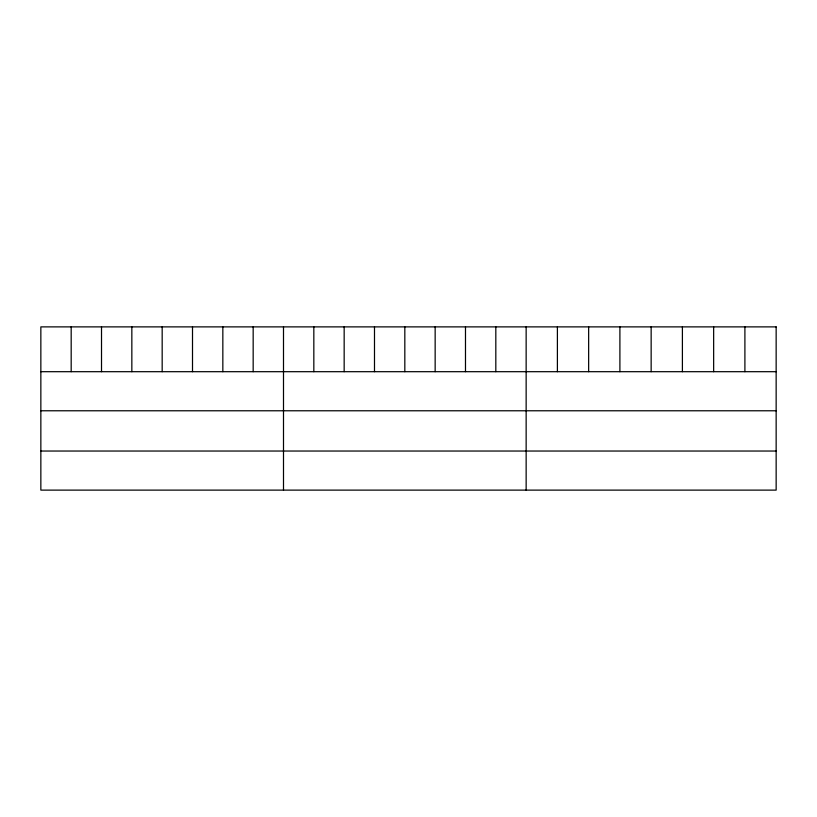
<?xml version="1.0" encoding="UTF-8"?>
<svg xmlns="http://www.w3.org/2000/svg" width="817" height="817" viewBox="0 0 817 817"><rect width="100%" height="100%" fill="white"/><g stroke="black" fill="none" stroke-linecap="round" stroke-linejoin="round"><path stroke-width="1.23" d="M40.85 371.694L776.15 371.694M40.85 410.777L776.15 410.777M40.85 451.035L776.15 451.035M744.9 326.882L744.9 371.694M713.649 326.882L713.649 371.694M682.399 326.882L682.399 371.694M651.149 326.882L651.149 371.694M619.899 326.882L619.899 371.694M588.649 326.882L588.649 371.694M557.398 326.882L557.398 371.694M526.148 326.882L526.148 490.118M495.817 326.882L495.817 371.694M465.486 326.882L465.486 371.694M435.155 326.882L435.155 371.694M404.823 326.882L404.823 371.694M374.492 326.882L374.492 371.694M344.161 326.882L344.161 371.694M313.83 326.882L313.83 371.694M283.499 326.882L283.499 490.118M253.168 326.882L253.168 371.694M222.837 326.882L222.837 371.694M192.506 326.882L192.506 371.694M162.175 326.882L162.175 371.694M131.843 326.882L131.843 371.694M101.512 326.882L101.512 371.694M71.181 326.882L71.181 371.694M776.15 326.882L40.85 326.882L40.85 490.118L776.15 490.118L776.15 326.882"/></g></svg>
